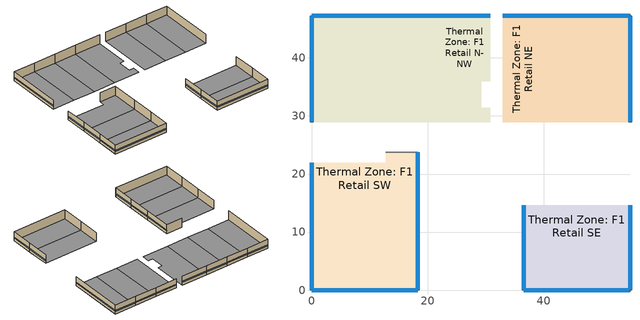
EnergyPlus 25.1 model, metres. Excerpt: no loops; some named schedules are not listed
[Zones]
Thermal Zone: F1 Retail N-NW
 floor adiabatic (OtherFloorU071): 7.32,47.24 7.32,28.96 0,28.96 0,47.24 z0; 14.63,47.24 14.63,28.96 7.32,28.96 7.32,47.24 z0; 21.95,47.24 21.95,28.96 14.63,28.96 14.63,47.24 z0; 30.78,47.24 30.78,35.97 29.26,35.97 29.26,31.39 30.78,31.39 30.78,28.96 21.95,28.96 21.95,47.24 z0
 wall outside (MetalFrameWallU055): 30.78,47.24 21.95,47.24 14.63,47.24 7.32,47.24 0,47.24 0,28.96 z0:3.05
 window (Nonres Fixed Window): 0,47.22 0,28.98 / 7.29,47.24 0.03,47.24 / 14.61,47.24 7.34,47.24 / 21.92,47.24 14.66,47.24 / 30.76,47.24 21.97,47.24 z0.94:1.25
Thermal Zone: F1 Retail NE
 floor adiabatic (OtherFloorU071): 40.23,47.24 40.23,28.96 32.92,28.96 32.92,47.24 z0; 47.55,47.24 47.55,28.96 40.23,28.96 40.23,47.24 z0; 54.86,47.24 54.86,28.96 47.55,28.96 47.55,47.24 z0
 wall outside (MetalFrameWallU055): 54.86,28.96 54.86,47.24 47.55,47.24 40.23,47.24 32.92,47.24 z0:3.05
 window (Nonres Fixed Window): 40.21,47.24 32.94,47.24 / 47.52,47.24 40.26,47.24 / 54.84,47.24 47.57,47.24 / 54.86,28.98 54.86,47.22 z0.94:1.25
Thermal Zone: F1 Retail SE
 floor adiabatic (OtherFloorU071): 54.86,14.63 54.86,7.32 36.58,7.32 36.58,14.63 z0; 54.86,7.32 54.86,0 36.58,0 36.58,7.32 z0
 wall outside (MetalFrameWallU055): 36.58,14.63 36.58,7.32 36.58,0 54.86,0 54.86,7.32 54.86,14.63 z0:3.05
 window (Nonres Fixed Window): 36.6,0 54.84,0 / 36.58,7.29 36.58,0.03 / 54.86,7.34 54.86,14.61 / 36.58,14.61 36.58,7.34 / 54.86,0.03 54.86,7.29 z0.94:1.25
Thermal Zone: F1 Retail SW
 floor adiabatic (OtherFloorU071): 18.29,7.32 18.29,0 0,0 0,7.32 z0; 18.29,14.63 18.29,7.32 0,7.32 0,14.63 z0; 18.29,23.77 18.29,14.63 0,14.63 0,21.95 12.8,21.95 12.8,23.77 z0
 wall outside (MetalFrameWallU055): 0,21.95 0,14.63 0,7.32 0,0 18.29,0 18.29,7.32 18.29,14.63 18.29,23.77 z0:3.05
 wall adiabatic (MetalFrameWallInterior): 18.29,23.77 12.8,23.77 z0:3.05
 window (Nonres Fixed Window): 0,14.61 0,7.34 / 18.29,7.34 18.29,14.61 / 0,7.29 0,0.03 / 18.29,14.66 18.29,23.75 / 0,21.92 0,14.66 / 18.29,0.03 18.29,7.29 / 0.03,0 18.26,0 z0.94:1.25
[Building]
Building: North Axis {deg}=0; Terrain=Suburbs; Solar Distribution=FullExterior; Maximum Number of Warmup Days=50
[Site:Location]
LOS ANGELES USC: Latitude {deg}=38.69; Longitude {deg}=-121.6; Time Zone {hr}=-8; Elevation {m}=54.5592
[Site:WaterMainsTemperature]
Calculation Method=Schedule; Temperature Schedule=WaterMainCZ09
[SizingPeriod:DesignDay] Day of Month=21; Day Type=SummerDesignDay; Dry-Bulb Temperature Range Modifier Type=DefaultMultipliers; Humidity Condition Type=Wetbulb; Barometric Pressure {Pa}=100663; Wind Speed {m/s}=0.6; Wind Direction {deg}=260; Rain Indicator=No; Snow Indicator=No; Daylight Saving Time Indicator=No; Solar Model Indicator=ASHRAETau; Begin Environment Reset Mode=FullResetAtBeginEnvironment
Name | Month | Maximum Dry-Bulb Temperature {C} | Daily Dry-Bulb Temperature Range {deltaC} | Wetbulb or DewPoint at Maximum Dry-Bulb {C} | ASHRAE Clear Sky Optical Depth for Beam Irradiance (taub) | ASHRAE Clear Sky Optical Depth for Diffuse Irradiance (taud)
LOS ANGELES USC  August .4% Condns DB=>MCWB | 8 | 33.7 | 9.6 | 21.2 | 0.383 | 2.433
LOS ANGELES USC  July .4% Condns DB=>MCWB | 7 | 33.8 | 9.2 | 22.1 | 0.402 | 2.401
LOS ANGELES USC  June .4% Condns DB=>MCWB | 6 | 32.3 | 8.2 | 20.7 | 0.405 | 2.324
LOS ANGELES USC  November .4% Condns DB=>MCWB | 11 | 31.9 | 10.4 | 15.4 | 0.325 | 2.558
[Material] Thermal Absorptance=0.9; Solar Absorptance=0.7
Name | Roughness | Thickness {m} | Conductivity {W/m-K} | Density {kg/m3} | Specific Heat {J/kg-K} | Visible Absorptance
Air - Metal Wall Framing - 16 or 24 in. OC; Air - Metal Wall Framing - 16 or 24 in. OC 1 | Smooth | 0.1397 | 1.22017 | 1.28148 | 1004.832 | 0.7
Carpet - 3/4 in. | Smooth | 0.01905 | 0.0455183 | 288.332 | 1381.644 | 0.8
Compliance Insulation R0.02 | Smooth | 8.10768e-05 | 0.0230188 | 16.0185 | 1130.436 | 0.7
Compliance Insulation R0.50 | Smooth | 0.00202692 | 0.0230188 | 16.0185 | 1130.436 | 0.7
Compliance Insulation R1.41 | Smooth | 0.00571591 | 0.0230188 | 16.0185 | 1130.436 | 0.7
Compliance Insulation R14.60 | Smooth | 0.0591861 | 0.0230188 | 16.0185 | 1130.436 | 0.7
Compliance Insulation R8.07 | Smooth | 0.0327144 | 0.0230188 | 16.0185 | 1130.436 | 0.7
Concrete - 140 lb/ft3 - 10 in. | MediumRough | 0.254 | 1.9514 | 2239.06 | 921.096 | 0.8
Gypsum Board - 1/2 in. | Smooth | 0.0127 | 0.158656 | 640.739 | 1130.436 | 0.8
Gypsum Board - 5/8 in. | MediumRough | 0.016002 | 0.158656 | 640.739 | 1130.436 | 0.8
Plywood - 5/8 in. | Smooth | 0.016002 | 0.11544 | 480.554 | 1884.06 | 0.7
Stucco - 7/8 in. | MediumRough | 0.022352 | 0.700948 | 1855.1 | 837.36 | 0.8
[WindowMaterial:SimpleGlazingSystem]
Nonres Fixed Window Material: U-Factor {W/m2-K}=1.93061; Solar Heat Gain Coefficient=0.22; Visible Transmittance=0.42
[Construction]
MetalFrameWallInterior: Gypsum Board - 5/8 in., Air - Metal Wall Framing - 16 or 24 in. OC 1, Gypsum Board - 5/8 in.
MetalFrameWallU055: Stucco - 7/8 in., Compliance Insulation R14.60, Compliance Insulation R1.41, Compliance Insulation R0.02, Compliance Insulation R0.02, Air - Metal Wall Framing - 16 or 24 in. OC, Gypsum Board - 1/2 in.
Nonres Fixed Window: Nonres Fixed Window Material
OtherFloorU071: Concrete - 140 lb/ft3 - 10 in., Compliance Insulation R8.07, Compliance Insulation R0.50, Plywood - 5/8 in., Carpet - 3/4 in.
[Zone] Multiplier=1; Part of Total Floor Area=Yes
Thermal Zone: F1 Retail N-NW; Thermal Zone: F1 Retail NE; Thermal Zone: F1 Retail SE; Thermal Zone: F1 Retail SW
[InternalMass] Construction=MetalFrameWallInterior; Surface Area {m2}=55.7418
Name | Zone or ZoneList
Merged Surface 107 - Surface 107 Reversed; Merged Surface 118 - Surface 118 Reversed; Merged Surface 127 - Surface 127 Reversed | Thermal Zone: F1 Retail N-NW
Merged Surface 143 - Surface 143 Reversed; Merged Surface 145 - Surface 145 Reversed | Thermal Zone: F1 Retail NE
Merged Surface 8 - Surface 8 Reversed | Thermal Zone: F1 Retail SE
Merged Surface 16 - Surface 16 Reversed; Merged Surface 3 - Surface 3 Reversed | Thermal Zone: F1 Retail SW
[People] Number of People Schedule=RetailOccupancy; Number of People Calculation Method=People; Fraction Radiant=0.3; Sensible Heat Fraction=0.555556
Name | Zone or ZoneList or Space or SpaceList | Number of People | Activity Level Schedule
F1 Retail N Core People | Thermal Zone: F1 Retail N-NW | 28.305 | F1 Retail N Core People Activity Level
F1 Retail NW Inner Core People | Thermal Zone: F1 Retail N-NW | 24.48 | F1 Retail NW Inner Core People Activity Level
F1 Retail NW Outer Core People | Thermal Zone: F1 Retail N-NW | 24.48 | F1 Retail NW Outer Core People Activity Level
F1 Retail NW Outer People | Thermal Zone: F1 Retail N-NW | 24.48 | F1 Retail NW Outer People Activity Level
F1 Retail NE Core People | Thermal Zone: F1 Retail NE | 24.48 | F1 Retail NE Core People Activity Level
F1 Retail NE Inner People | Thermal Zone: F1 Retail NE | 24.48 | F1 Retail NE Inner People Activity Level
F1 Retail NE Outer People | Thermal Zone: F1 Retail NE | 24.48 | F1 Retail NE Outer People Activity Level
F1 Retail SE Bottom People | Thermal Zone: F1 Retail SE | 24.48 | F1 Retail SE Bottom People Activity Level
F1 Retail SE Top People | Thermal Zone: F1 Retail SE | 24.48 | F1 Retail SE Top People Activity Level
F1 Retail SW Bottom People | Thermal Zone: F1 Retail SW | 24.48 | F1 Retail SW Bottom People Activity Level
F1 Retail SW Core People | Thermal Zone: F1 Retail SW | 24.48 | F1 Retail SW Core People Activity Level
F1 Retail SW Top People | Thermal Zone: F1 Retail SW | 26.316 | F1 Retail SW Top People Activity Level
[Lights] Schedule=RetailLights; Design Level Calculation Method=LightingLevel; Return Air Fraction=0; Fraction Radiant=0.97; Fraction Replaceable=1
Name | Zone or ZoneList or Space or SpaceList | Lighting Level {W}
F1 Retail N Core Regulated Lights | Thermal Zone: F1 Retail N-NW | 1581.75
F1 Retail NW Inner Core Regulated Lights; F1 Retail NW Outer Core Regulated Lights; F1 Retail NW Outer Regulated Lights | Thermal Zone: F1 Retail N-NW | 1368
F1 Retail NE Core Regulated Lights; F1 Retail NE Inner Regulated Lights; F1 Retail NE Outer Regulated Lights | Thermal Zone: F1 Retail NE | 1368
F1 Retail SE Bottom Regulated Lights; F1 Retail SE Top Regulated Lights | Thermal Zone: F1 Retail SE | 1368
F1 Retail SW Bottom Regulated Lights; F1 Retail SW Core Regulated Lights | Thermal Zone: F1 Retail SW | 1368
F1 Retail SW Top Regulated Lights | Thermal Zone: F1 Retail SW | 1470.6
[ElectricEquipment] Schedule=RetailReceptacle; Design Level Calculation Method=EquipmentLevel; Fraction Latent=0; Fraction Radiant=0.2; Fraction Lost=0
Name | Zone or ZoneList or Space or SpaceList | Design Level {W}
F1 Retail N Core Recepticle Loads | Thermal Zone: F1 Retail N-NW | 1665
F1 Retail NW Inner Core Recepticle Loads; F1 Retail NW Outer Core Recepticle Loads; F1 Retail NW Outer Recepticle Loads | Thermal Zone: F1 Retail N-NW | 1440
F1 Retail NE Core Recepticle Loads; F1 Retail NE Inner Recepticle Loads; F1 Retail NE Outer Recepticle Loads | Thermal Zone: F1 Retail NE | 1440
F1 Retail SE Bottom Recepticle Loads; F1 Retail SE Top Recepticle Loads | Thermal Zone: F1 Retail SE | 1440
F1 Retail SW Bottom Recepticle Loads; F1 Retail SW Core Recepticle Loads | Thermal Zone: F1 Retail SW | 1440
F1 Retail SW Top Recepticle Loads | Thermal Zone: F1 Retail SW | 1548
[ZoneInfiltration:DesignFlowRate] Schedule=RetailInfiltration; Design Flow Rate Calculation Method=Flow/Zone; Constant Term Coefficient=0; Temperature Term Coefficient=0; Velocity Term Coefficient=0.224052; Velocity Squared Term Coefficient=0; Density Basis=Outdoor
Name | Zone or ZoneList or Space or SpaceList | Design Flow Rate {m3/s}
F1 Retail N Core Space Infiltration Design Flow Rate 1 | Thermal Zone: F1 Retail N-NW | 0.0321906
F1 Retail NW Inner Core Space Infiltration Design Flow Rate 1; F1 Retail NW Outer Core Space Infiltration Design Flow Rate 1 | Thermal Zone: F1 Retail N-NW | 0.0266405
F1 Retail NW Outer Space Infiltration Design Flow Rate 1 | Thermal Zone: F1 Retail N-NW | 0.0932417
F1 Retail NE Core Space Infiltration Design Flow Rate 1; F1 Retail NE Inner Space Infiltration Design Flow Rate 1 | Thermal Zone: F1 Retail NE | 0.0266405
F1 Retail NE Outer Space Infiltration Design Flow Rate 1 | Thermal Zone: F1 Retail NE | 0.0932417
F1 Retail SE Bottom Space Infiltration Design Flow Rate 1 | Thermal Zone: F1 Retail SE | 0.119882
F1 Retail SE Top Space Infiltration Design Flow Rate 1 | Thermal Zone: F1 Retail SE | 0.053281
F1 Retail SW Bottom Space Infiltration Design Flow Rate 1 | Thermal Zone: F1 Retail SW | 0.119882
F1 Retail SW Core Space Infiltration Design Flow Rate 1 | Thermal Zone: F1 Retail SW | 0.053281
F1 Retail SW Top Space Infiltration Design Flow Rate 1 | Thermal Zone: F1 Retail SW | 0.0599411
[Daylighting:Controls] Lighting Control Type=Continuous; Minimum Input Power Fraction for Continuous or ContinuousOff Dimming Control=0.1; Minimum Light Output Fraction for Continuous or ContinuousOff Dimming Control=0.1; Number of Stepped Control Steps=1; Probability Lighting will be Reset When Needed in Manual Stepped Control=1; Glare Calculation Azimuth Angle of View Direction Clockwise from Zone y-Axis {deg}=-0; Illuminance Setpoint at Reference Point 1 {lux}=825; Illuminance Setpoint at Reference Point 2 {lux}=1100
Name | Zone or Space | Glare Calculation Daylighting Reference Point | Daylighting Reference Point Name 1 | Fraction of Lights Controlled by Reference Point 1 | Daylighting Reference Point Name 2 | Fraction of Lights Controlled by Reference Point 2
Thermal Zone: F1 Retail N-NW DaylightingControls | Thermal Zone: F1 Retail N-NW | Daylighting Control 1 | Daylighting Control 1 | 0.0545241 | Daylighting Control 2 | 0.0490625
Thermal Zone: F1 Retail NE DaylightingControls | Thermal Zone: F1 Retail NE | Daylighting Control 3 | Daylighting Control 3 | 0.0755385 | Daylighting Control 4 | 0.067972
Thermal Zone: F1 Retail SE DaylightingControls | Thermal Zone: F1 Retail SE | Daylighting Control 5 | Daylighting Control 5 | 0.209602 | Daylighting Control 6 | 0.187596
Thermal Zone: F1 Retail SW DaylightingControls | Thermal Zone: F1 Retail SW | Daylighting Control 7 | Daylighting Control 7 | 0.186123 | Daylighting Control 8 | 0.172037
[AvailabilityManager:NightCycle]
Availability Manager Night Cycle 1: Applicability Schedule=Always On Discrete; Fan Schedule=RetailHVACAvail; Control Type=CycleOnAny; Thermostat Tolerance {deltaC}=1.11111; Cycling Run Time Control Type=ThermostatWithMinimumRunTime; Cycling Run Time {s}=900
[Schedule:Year]
RetailOccupancy: RetailOccupancyWk, 1, 1, 12, 31
F1 Retail N Core People Activity Level: F1 Retail N Core People Activity Level Week Rule - Jan1-Dec31, 1, 1, 12, 31
F1 Retail NW Inner Core People Activity Level: F1 Retail NW Inner Core People Activity Level Week Rule - Jan1-Dec31, 1, 1, 12, 31
F1 Retail NW Outer Core People Activity Level: F1 Retail NW Outer Core People Activity Level Week Rule - Jan1-Dec31, 1, 1, 12, 31
F1 Retail NW Outer People Activity Level: F1 Retail NW Outer People Activity Level Week Rule - Jan1-Dec31, 1, 1, 12, 31
RetailLights: RetailLightsWk, 1, 1, 12, 31
RetailReceptacle: RetailReceptacleWk, 1, 1, 12, 31
F1 Retail NE Core People Activity Level: F1 Retail NE Core People Activity Level Week Rule - Jan1-Dec31, 1, 1, 12, 31
F1 Retail NE Inner People Activity Level: F1 Retail NE Inner People Activity Level Week Rule - Jan1-Dec31, 1, 1, 12, 31
F1 Retail NE Outer People Activity Level: F1 Retail NE Outer People Activity Level Week Rule - Jan1-Dec31, 1, 1, 12, 31
F1 Retail SE Bottom People Activity Level: F1 Retail SE Bottom People Activity Level Week Rule - Jan1-Dec31, 1, 1, 12, 31
F1 Retail SE Top People Activity Level: F1 Retail SE Top People Activity Level Week Rule - Jan1-Dec31, 1, 1, 12, 31
F1 Retail SW Bottom People Activity Level: F1 Retail SW Bottom People Activity Level Week Rule - Jan1-Dec31, 1, 1, 12, 31
F1 Retail SW Core People Activity Level: F1 Retail SW Core People Activity Level Week Rule - Jan1-Dec31, 1, 1, 12, 31
F1 Retail SW Top People Activity Level: F1 Retail SW Top People Activity Level Week Rule - Jan1-Dec31, 1, 1, 12, 31
RetailHVACAvail: RetailHVACAvailWk, 1, 1, 12, 31
RetailInfiltration: RetailInfiltrationWk, 1, 1, 12, 31
WaterMainCZ09: WaterMainCZ09JanWk, 1, 1, 1, 31, WaterMainCZ09FebWk, 2, 1, 2, 28, WaterMainCZ09MarWk, 3, 1, 3, 31, WaterMainCZ09AprWk, 4, 1, 4, 30, WaterMainCZ09MayWk, 5, 1, 5, 31, WaterMainCZ09JunWk, 6, 1, 6, 30, WaterMainCZ09JulWk, 7, 1, 7, 31, WaterMainCZ09AugWk, 8, 1, 8, 31, WaterMainCZ09SepWk, 9, 1, 9, 30, WaterMainCZ09OctWk, 10, 1, 10, 31, WaterMainCZ09NovWk, 11, 1, 11, 30, WaterMainCZ09DecWk, 12, 1, 12, 31
[Schedule:Week:Daily]
RetailOccupancyWk: RetailOccupancySun, RetailOccupancyWD, RetailOccupancyWD, RetailOccupancyWD, RetailOccupancyWD, RetailOccupancyWD, RetailOccupancySat, RetailOccupancySun, OnDay, OffDay, RetailOccupancySun, RetailOccupancySun
F1 Retail N Core People Activity Level Week Rule - Jan1-Dec31: F1 Retail N Core People Activity Level Default Day, F1 Retail N Core People Activity Level Default Day, F1 Retail N Core People Activity Level Default Day, F1 Retail N Core People Activity Level Default Day, F1 Retail N Core People Activity Level Default Day, F1 Retail N Core People Activity Level Default Day, F1 Retail N Core People Activity Level Default Day, F1 Retail N Core People Activity Level Default Day, F1 Retail N Core People Activity Level Default Day, F1 Retail N Core People Activity Level Default Day, F1 Retail N Core People Activity Level Default Day, F1 Retail N Core People Activity Level Default Day
F1 Retail NW Inner Core People Activity Level Week Rule - Jan1-Dec31: F1 Retail NW Inner Core People Activity Level Default Day, F1 Retail NW Inner Core People Activity Level Default Day, F1 Retail NW Inner Core People Activity Level Default Day, F1 Retail NW Inner Core People Activity Level Default Day, F1 Retail NW Inner Core People Activity Level Default Day, F1 Retail NW Inner Core People Activity Level Default Day, F1 Retail NW Inner Core People Activity Level Default Day, F1 Retail NW Inner Core People Activity Level Default Day, F1 Retail NW Inner Core People Activity Level Default Day, F1 Retail NW Inner Core People Activity Level Default Day, F1 Retail NW Inner Core People Activity Level Default Day, F1 Retail NW Inner Core People Activity Level Default Day
F1 Retail NW Outer Core People Activity Level Week Rule - Jan1-Dec31: F1 Retail NW Outer Core People Activity Level Default Day, F1 Retail NW Outer Core People Activity Level Default Day, F1 Retail NW Outer Core People Activity Level Default Day, F1 Retail NW Outer Core People Activity Level Default Day, F1 Retail NW Outer Core People Activity Level Default Day, F1 Retail NW Outer Core People Activity Level Default Day, F1 Retail NW Outer Core People Activity Level Default Day, F1 Retail NW Outer Core People Activity Level Default Day, F1 Retail NW Outer Core People Activity Level Default Day, F1 Retail NW Outer Core People Activity Level Default Day, F1 Retail NW Outer Core People Activity Level Default Day, F1 Retail NW Outer Core People Activity Level Default Day
F1 Retail NW Outer People Activity Level Week Rule - Jan1-Dec31: F1 Retail NW Outer People Activity Level Default Day, F1 Retail NW Outer People Activity Level Default Day, F1 Retail NW Outer People Activity Level Default Day, F1 Retail NW Outer People Activity Level Default Day, F1 Retail NW Outer People Activity Level Default Day, F1 Retail NW Outer People Activity Level Default Day, F1 Retail NW Outer People Activity Level Default Day, F1 Retail NW Outer People Activity Level Default Day, F1 Retail NW Outer People Activity Level Default Day, F1 Retail NW Outer People Activity Level Default Day, F1 Retail NW Outer People Activity Level Default Day, F1 Retail NW Outer People Activity Level Default Day
F1 Retail NE Core People Activity Level Week Rule - Jan1-Dec31: F1 Retail NE Core People Activity Level Default Day, F1 Retail NE Core People Activity Level Default Day, F1 Retail NE Core People Activity Level Default Day, F1 Retail NE Core People Activity Level Default Day, F1 Retail NE Core People Activity Level Default Day, F1 Retail NE Core People Activity Level Default Day, F1 Retail NE Core People Activity Level Default Day, F1 Retail NE Core People Activity Level Default Day, F1 Retail NE Core People Activity Level Default Day, F1 Retail NE Core People Activity Level Default Day, F1 Retail NE Core People Activity Level Default Day, F1 Retail NE Core People Activity Level Default Day
F1 Retail NE Inner People Activity Level Week Rule - Jan1-Dec31: F1 Retail NE Inner People Activity Level Default Day, F1 Retail NE Inner People Activity Level Default Day, F1 Retail NE Inner People Activity Level Default Day, F1 Retail NE Inner People Activity Level Default Day, F1 Retail NE Inner People Activity Level Default Day, F1 Retail NE Inner People Activity Level Default Day, F1 Retail NE Inner People Activity Level Default Day, F1 Retail NE Inner People Activity Level Default Day, F1 Retail NE Inner People Activity Level Default Day, F1 Retail NE Inner People Activity Level Default Day, F1 Retail NE Inner People Activity Level Default Day, F1 Retail NE Inner People Activity Level Default Day
F1 Retail NE Outer People Activity Level Week Rule - Jan1-Dec31: F1 Retail NE Outer People Activity Level Default Day, F1 Retail NE Outer People Activity Level Default Day, F1 Retail NE Outer People Activity Level Default Day, F1 Retail NE Outer People Activity Level Default Day, F1 Retail NE Outer People Activity Level Default Day, F1 Retail NE Outer People Activity Level Default Day, F1 Retail NE Outer People Activity Level Default Day, F1 Retail NE Outer People Activity Level Default Day, F1 Retail NE Outer People Activity Level Default Day, F1 Retail NE Outer People Activity Level Default Day, F1 Retail NE Outer People Activity Level Default Day, F1 Retail NE Outer People Activity Level Default Day
F1 Retail SE Bottom People Activity Level Week Rule - Jan1-Dec31: F1 Retail SE Bottom People Activity Level Default Day, F1 Retail SE Bottom People Activity Level Default Day, F1 Retail SE Bottom People Activity Level Default Day, F1 Retail SE Bottom People Activity Level Default Day, F1 Retail SE Bottom People Activity Level Default Day, F1 Retail SE Bottom People Activity Level Default Day, F1 Retail SE Bottom People Activity Level Default Day, F1 Retail SE Bottom People Activity Level Default Day, F1 Retail SE Bottom People Activity Level Default Day, F1 Retail SE Bottom People Activity Level Default Day, F1 Retail SE Bottom People Activity Level Default Day, F1 Retail SE Bottom People Activity Level Default Day
F1 Retail SE Top People Activity Level Week Rule - Jan1-Dec31: F1 Retail SE Top People Activity Level Default Day, F1 Retail SE Top People Activity Level Default Day, F1 Retail SE Top People Activity Level Default Day, F1 Retail SE Top People Activity Level Default Day, F1 Retail SE Top People Activity Level Default Day, F1 Retail SE Top People Activity Level Default Day, F1 Retail SE Top People Activity Level Default Day, F1 Retail SE Top People Activity Level Default Day, F1 Retail SE Top People Activity Level Default Day, F1 Retail SE Top People Activity Level Default Day, F1 Retail SE Top People Activity Level Default Day, F1 Retail SE Top People Activity Level Default Day
WaterMainCZ09AprWk: WaterMainCZ09Apr, WaterMainCZ09Apr, WaterMainCZ09Apr, WaterMainCZ09Apr, WaterMainCZ09Apr, WaterMainCZ09Apr, WaterMainCZ09Apr, WaterMainCZ09Apr, WaterMainCZ09Apr, WaterMainCZ09Apr, WaterMainCZ09Apr, WaterMainCZ09Apr
WaterMainCZ09AugWk: WaterMainCZ09Aug, WaterMainCZ09Aug, WaterMainCZ09Aug, WaterMainCZ09Aug, WaterMainCZ09Aug, WaterMainCZ09Aug, WaterMainCZ09Aug, WaterMainCZ09Aug, WaterMainCZ09Aug, WaterMainCZ09Aug, WaterMainCZ09Aug, WaterMainCZ09Aug
WaterMainCZ09DecWk: WaterMainCZ09Dec, WaterMainCZ09Dec, WaterMainCZ09Dec, WaterMainCZ09Dec, WaterMainCZ09Dec, WaterMainCZ09Dec, WaterMainCZ09Dec, WaterMainCZ09Dec, WaterMainCZ09Dec, WaterMainCZ09Dec, WaterMainCZ09Dec, WaterMainCZ09Dec
WaterMainCZ09FebWk: WaterMainCZ09Feb, WaterMainCZ09Feb, WaterMainCZ09Feb, WaterMainCZ09Feb, WaterMainCZ09Feb, WaterMainCZ09Feb, WaterMainCZ09Feb, WaterMainCZ09Feb, WaterMainCZ09Feb, WaterMainCZ09Feb, WaterMainCZ09Feb, WaterMainCZ09Feb
WaterMainCZ09JanWk: WaterMainCZ09Jan, WaterMainCZ09Jan, WaterMainCZ09Jan, WaterMainCZ09Jan, WaterMainCZ09Jan, WaterMainCZ09Jan, WaterMainCZ09Jan, WaterMainCZ09Jan, WaterMainCZ09Jan, WaterMainCZ09Jan, WaterMainCZ09Jan, WaterMainCZ09Jan
WaterMainCZ09JulWk: WaterMainCZ09Jul, WaterMainCZ09Jul, WaterMainCZ09Jul, WaterMainCZ09Jul, WaterMainCZ09Jul, WaterMainCZ09Jul, WaterMainCZ09Jul, WaterMainCZ09Jul, WaterMainCZ09Jul, WaterMainCZ09Jul, WaterMainCZ09Jul, WaterMainCZ09Jul
WaterMainCZ09JunWk: WaterMainCZ09Jun, WaterMainCZ09Jun, WaterMainCZ09Jun, WaterMainCZ09Jun, WaterMainCZ09Jun, WaterMainCZ09Jun, WaterMainCZ09Jun, WaterMainCZ09Jun, WaterMainCZ09Jun, WaterMainCZ09Jun, WaterMainCZ09Jun, WaterMainCZ09Jun
WaterMainCZ09MarWk: WaterMainCZ09Mar, WaterMainCZ09Mar, WaterMainCZ09Mar, WaterMainCZ09Mar, WaterMainCZ09Mar, WaterMainCZ09Mar, WaterMainCZ09Mar, WaterMainCZ09Mar, WaterMainCZ09Mar, WaterMainCZ09Mar, WaterMainCZ09Mar, WaterMainCZ09Mar
WaterMainCZ09MayWk: WaterMainCZ09May, WaterMainCZ09May, WaterMainCZ09May, WaterMainCZ09May, WaterMainCZ09May, WaterMainCZ09May, WaterMainCZ09May, WaterMainCZ09May, WaterMainCZ09May, WaterMainCZ09May, WaterMainCZ09May, WaterMainCZ09May
WaterMainCZ09NovWk: WaterMainCZ09Nov, WaterMainCZ09Nov, WaterMainCZ09Nov, WaterMainCZ09Nov, WaterMainCZ09Nov, WaterMainCZ09Nov, WaterMainCZ09Nov, WaterMainCZ09Nov, WaterMainCZ09Nov, WaterMainCZ09Nov, WaterMainCZ09Nov, WaterMainCZ09Nov
WaterMainCZ09OctWk: WaterMainCZ09Oct, WaterMainCZ09Oct, WaterMainCZ09Oct, WaterMainCZ09Oct, WaterMainCZ09Oct, WaterMainCZ09Oct, WaterMainCZ09Oct, WaterMainCZ09Oct, WaterMainCZ09Oct, WaterMainCZ09Oct, WaterMainCZ09Oct, WaterMainCZ09Oct
WaterMainCZ09SepWk: WaterMainCZ09Sep, WaterMainCZ09Sep, WaterMainCZ09Sep, WaterMainCZ09Sep, WaterMainCZ09Sep, WaterMainCZ09Sep, WaterMainCZ09Sep, WaterMainCZ09Sep, WaterMainCZ09Sep, WaterMainCZ09Sep, WaterMainCZ09Sep, WaterMainCZ09Sep
[Schedule:Constant]
Always On Discrete: Hourly Value=1
